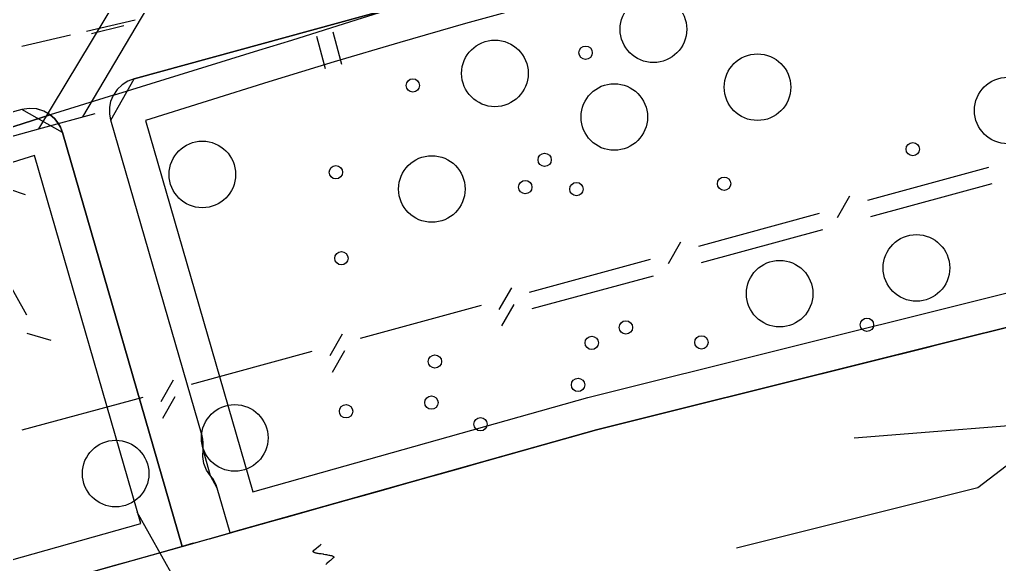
# Model space of a CAD drawing. Header units: metres. Extents: x 16996 to 17837, y 14166 to 14459.
# Drawn here: x 17516.14 to 17545.58, y 14341.99 to 14358.34 of the extents above; entities that cross this region are included whole.
import ezdxf

# ---------------------------------------------------------------- set-up
doc = ezdxf.new("R2010")
doc.units = ezdxf.units.M
for name, color, linetype in [('CURB', 7, 'Continuous'), ('ELECTR_CABLE', 7, 'Continuous'), ('ELECTR_CABLE_COMM', 7, 'Continuous'), ('GAS', 7, 'Continuous'), ('GRASS', 7, 'Continuous'), ('ROAD', 7, 'Continuous'), ('SEWER', 7, 'Continuous'), ('SIDEWALK_PATH', 7, 'Continuous'), ('TREE', 3, 'Continuous')]:
    doc.layers.add(name, color=color, linetype=linetype)

# ---------------------------------------------------------------- blocks, each defined once
blk = doc.blocks.new('СИРЕНЬ_ОБЫКНОВЕННАЯ')
blk.add_circle((0, 0), 0.2)
blk = doc.blocks.new('СНЕЖНОЯГОДНИК_MAGIC_BERRY')
blk.add_circle((0, 0), 0.2)
blk = doc.blocks.new('СПИРЕЯ_GREFSHEIM')
blk.add_circle((0, 0), 0.2)
blk = doc.blocks.new('СПИРЕЯ_БУМАЛЬДА')
blk.add_circle((0, 0), 0.2)
blk = doc.blocks.new('СПИРЕЯ_ALBA')
blk.add_circle((0, 0), 0.2)
blk = doc.blocks.new('ВЕЙНИК_КАРЛ_ФЕСТЕР')
blk.add_circle((0, 0), 0.2)
blk = doc.blocks.new('БРУННЕРА_МИСТЕР_МОРС')
blk.add_circle((0, 0), 0.2)
blk = doc.blocks.new('ХОСТА_BARBARA_ANN')
blk.add_circle((0, 0), 0.2)

msp = doc.modelspace()

# ---------------------------------------------------------------- linework, layer by layer
at = {"layer": 'CURB'}
for points in [[(17521.844, 14342.756), (17522.52, 14342.946), (17522.468, 14342.932), (17522.08, 14344.275), (17521.882, 14344.644), (17521.654, 14345.432), (17521.624, 14345.85), (17518.885, 14355.325), (17519.582, 14356.567), (17553.917, 14365.971), (17555.423, 14366.382), (17557.788, 14366.039), (17568.846, 14359.204)], [(17516.054, 14341.129), (17516.73, 14341.319), (17517.212, 14341.454), (17517.888, 14341.644), (17518.37, 14341.78), (17519.046, 14341.97), (17519.528, 14342.105), (17520.204, 14342.295), (17520.686, 14342.431), (17521.362, 14342.621), (17521.024, 14342.526), (17517.431, 14354.956), (17516.206, 14355.642), (17509.048, 14353.682)], [(17523.002, 14343.082), (17523.678, 14343.272), (17524.16, 14343.407), (17524.836, 14343.597), (17525.318, 14343.733), (17525.994, 14343.923), (17526.476, 14344.058), (17527.153, 14344.248), (17527.634, 14344.384), (17528.311, 14344.574), (17528.792, 14344.709), (17529.469, 14344.899), (17529.95, 14345.035), (17530.627, 14345.225), (17531.108, 14345.36), (17531.785, 14345.551), (17532.266, 14345.686), (17532.943, 14345.876), (17533.424, 14346.011), (17533.476, 14346.026), (17534.106, 14346.183), (17534.591, 14346.304), (17535.273, 14346.474), (17535.758, 14346.595), (17536.44, 14346.765), (17536.925, 14346.886), (17537.607, 14347.056), (17538.092, 14347.177), (17538.774, 14347.347), (17539.259, 14347.468), (17539.941, 14347.638), (17540.426, 14347.759), (17541.109, 14347.929), (17541.594, 14348.05), (17542.276, 14348.22), (17542.761, 14348.341), (17543.443, 14348.512), (17543.928, 14348.633), (17544.61, 14348.803), (17545.095, 14348.924), (17545.777, 14349.094)]]:
    msp.add_lwpolyline(points, dxfattribs=at)
at = {"layer": 'ELECTR_CABLE'}
for points in [[(17525.272, 14342.29), (17525.257, 14342.292), (17525.206, 14342.298), (17525.183, 14342.301), (17525.149, 14342.306), (17525.112, 14342.312), (17525.086, 14342.317), (17525.061, 14342.322), (17525.043, 14342.326), (17525.025, 14342.331), (17525.014, 14342.334), (17525.004, 14342.338), (17524.996, 14342.341), (17524.993, 14342.343), (17524.989, 14342.344), (17524.984, 14342.347), (17524.98, 14342.35), (17524.977, 14342.351), (17524.975, 14342.353), (17524.972, 14342.356), (17524.969, 14342.358), (17524.968, 14342.36), (17524.967, 14342.361), (17524.966, 14342.363), (17524.965, 14342.364), (17524.964, 14342.366), (17524.964, 14342.367), (17524.963, 14342.369), (17524.963, 14342.371), (17524.963, 14342.372), (17524.963, 14342.373), (17524.963, 14342.374), (17524.963, 14342.375), (17524.963, 14342.377), (17524.963, 14342.378), (17524.963, 14342.38), (17524.964, 14342.382), (17524.965, 14342.383), (17524.965, 14342.384), (17524.966, 14342.386), (17524.967, 14342.387), (17524.967, 14342.389), (17524.968, 14342.39), (17524.97, 14342.392), (17524.972, 14342.394), (17524.974, 14342.397), (17524.977, 14342.4), (17524.98, 14342.403), (17524.987, 14342.408), (17525.062, 14342.474), (17525.087, 14342.495), (17525.171, 14342.566), (17525.203, 14342.594)], [(17525.272, 14342.29), (17525.287, 14342.288), (17525.338, 14342.281), (17525.36, 14342.278), (17525.395, 14342.273), (17525.432, 14342.267), (17525.458, 14342.262), (17525.483, 14342.257), (17525.501, 14342.253), (17525.519, 14342.248), (17525.53, 14342.245), (17525.54, 14342.241), (17525.548, 14342.238), (17525.551, 14342.237), (17525.554, 14342.235), (17525.56, 14342.232), (17525.564, 14342.23), (17525.567, 14342.228), (17525.569, 14342.226), (17525.572, 14342.224), (17525.575, 14342.221), (17525.576, 14342.219), (17525.577, 14342.218), (17525.578, 14342.216), (17525.579, 14342.215), (17525.58, 14342.214), (17525.58, 14342.212), (17525.581, 14342.21), (17525.581, 14342.208), (17525.581, 14342.207), (17525.581, 14342.206), (17525.581, 14342.205), (17525.581, 14342.204), (17525.581, 14342.203), (17525.581, 14342.201), (17525.581, 14342.199), (17525.58, 14342.197), (17525.579, 14342.196), (17525.579, 14342.195), (17525.578, 14342.194), (17525.577, 14342.192), (17525.577, 14342.191), (17525.576, 14342.19), (17525.574, 14342.187), (17525.572, 14342.185), (17525.57, 14342.182), (17525.567, 14342.179), (17525.564, 14342.176), (17525.557, 14342.171), (17525.482, 14342.106), (17525.457, 14342.084), (17525.373, 14342.013), (17525.341, 14341.985)]]:
    msp.add_lwpolyline(points, dxfattribs=at)
at = {"layer": 'ELECTR_CABLE_COMM'}
for points in [[(17541.629, 14352.923), (17545.263, 14353.91)], [(17541.725, 14352.431), (17545.368, 14353.42)], [(17514.498, 14352.779), (17516.35, 14349.478)], [(17540.719, 14352.401), (17541.091, 14353.051)], [(17536.548, 14351.542), (17540.181, 14352.529)], [(17536.633, 14351.047), (17540.277, 14352.037)], [(17535.638, 14351.021), (17536.01, 14351.671)], [(17531.467, 14350.162), (17535.1, 14351.149)], [(17531.542, 14349.664), (17535.186, 14350.654)], [(17530.557, 14349.64), (17530.929, 14350.291)], [(17526.385, 14348.782), (17530.019, 14349.769)], [(17530.632, 14349.143), (17531.005, 14349.793)], [(17516.356, 14348.925), (17517.078, 14348.722)], [(17525.475, 14348.26), (17525.848, 14348.91)], [(17521.304, 14347.401), (17524.938, 14348.388)], [(17525.541, 14347.759), (17525.913, 14348.41)], [(17520.394, 14346.879), (17520.767, 14347.53)], [(17516.223, 14346.021), (17519.857, 14347.008)], [(17520.45, 14346.376), (17520.822, 14347.027)], [(17519.669, 14343.56), (17521.521, 14340.259)]]:
    msp.add_lwpolyline(points, dxfattribs=at)
at = {"layer": 'GAS'}
for points in [[(17518.042, 14355.421), (17525.313, 14367.696), (17523.248, 14375.93)], [(17516.724, 14355.062), (17523.934, 14367.02), (17522.096, 14374.346)], [(17519.276, 14358.157), (17518.306, 14357.913)], [(17525.339, 14356.868), (17525.079, 14357.834)], [(17525.822, 14356.998), (17525.562, 14357.964)], [(17516.724, 14355.062), (17518.413, 14355.522)], [(17514.905, 14354.567), (17516.724, 14355.062)], [(17515.356, 14353.408), (17516.306, 14353.095)]]:
    msp.add_lwpolyline(points, dxfattribs=at)
at = {"layer": 'GRASS'}
for points in [[(17527.273, 14358.66), (17539.148, 14361.797), (17549.04, 14364.41), (17551.648, 14365.166), (17556.201, 14366.487), (17556.004, 14366.48), (17555.808, 14366.46), (17555.614, 14366.427), (17555.423, 14366.382), (17555.046, 14366.279), (17554.67, 14366.177), (17554.294, 14366.074), (17553.917, 14365.971), (17519.582, 14356.567), (17519.391, 14356.493), (17519.221, 14356.383), (17519.077, 14356.241), (17518.963, 14356.072), (17523.332, 14357.426), (17524.318, 14357.73), (17525.304, 14358.036), (17526.289, 14358.347)], [(17570.318, 14356.582), (17569.908, 14357.889), (17569.438, 14357.955), (17568.982, 14358.076), (17568.543, 14358.249), (17568.126, 14358.474), (17557.453, 14365.071), (17557.084, 14365.249), (17556.692, 14365.348), (17556.287, 14365.366), (17555.883, 14365.301), (17531.521, 14358.764), (17529.54, 14358.222), (17527.564, 14357.659), (17525.594, 14357.075), (17523.63, 14356.472), (17519.93, 14355.313), (17523.153, 14344.163), (17533.22, 14346.993), (17556.577, 14352.818), (17569.263, 14356.279)], [(17517.066, 14355.481), (17514.083, 14354.53), (17512.004, 14353.79), (17511.05, 14353.45), (17482.59, 14344.57), (17482.452, 14344.524), (17482.367, 14344.348), (17482.319, 14344.161), (17482.308, 14343.967), (17482.334, 14343.774), (17484.933, 14332.906), (17491.05, 14334.54), (17513.96, 14340.54), (17521.024, 14342.526), (17517.431, 14354.956), (17517.373, 14355.108), (17517.292, 14355.248), (17517.189, 14355.373)], [(17516.589, 14354.267), (17490.832, 14346.202), (17488.959, 14345.626), (17487.08, 14345.068), (17485.196, 14344.528), (17483.307, 14344.006), (17485.667, 14334.137), (17490.794, 14335.507), (17513.698, 14341.505), (17519.784, 14343.216)]]:
    msp.add_lwpolyline(points, close=True, dxfattribs=at)
for points in [[(17556.83, 14351.85), (17533.476, 14346.026), (17522.468, 14342.932), (17522.08, 14344.275), (17522.045, 14344.375), (17522, 14344.47), (17521.946, 14344.56), (17521.882, 14344.644), (17521.762, 14344.819), (17521.683, 14345.014), (17521.647, 14345.22), (17521.654, 14345.432), (17521.663, 14345.537), (17521.661, 14345.642), (17521.648, 14345.747), (17521.624, 14345.85), (17518.885, 14355.325), (17518.85, 14355.515), (17518.851, 14355.706), (17518.889, 14355.893), (17518.963, 14356.072), (17523.332, 14357.426), (17524.318, 14357.73), (17525.304, 14358.036), (17526.289, 14358.347)], [(17514.083, 14354.53), (17517.066, 14355.481), (17516.871, 14355.594), (17516.657, 14355.66), (17516.434, 14355.677), (17516.21, 14355.644), (17509.234, 14353.733)]]:
    msp.add_lwpolyline(points, dxfattribs=at)
at = {"layer": 'ROAD'}
msp.add_lwpolyline([(17513.961, 14340.54), (17533.476, 14346.026), (17533.477, 14346.026), (17556.83, 14351.85)], dxfattribs=at)
at = {"layer": 'SEWER'}
for points in [[(17519.617, 14358.324), (17518.155, 14357.987)], [(17517.668, 14357.875), (17516.206, 14357.539)], [(17548, 14346.63), (17544.933, 14344.28), (17537.684, 14342.475)], [(17541.225, 14345.786), (17548, 14346.329)]]:
    msp.add_lwpolyline(points, dxfattribs=at)
at = {"layer": 'SIDEWALK_PATH'}
msp.add_lwpolyline([(17553.917, 14365.971), (17519.582, 14356.567), (17519.391, 14356.493), (17519.221, 14356.383), (17519.077, 14356.241), (17518.963, 14356.071), (17517.066, 14355.481), (17516.87, 14355.595), (17516.655, 14355.661), (17516.431, 14355.677), (17516.206, 14355.642), (17509.234, 14353.733)], dxfattribs=at)
msp.add_lwpolyline([(17521.654, 14345.432), (17521.663, 14345.537), (17521.661, 14345.642), (17521.648, 14345.747), (17521.624, 14345.85), (17518.885, 14355.325), (17518.85, 14355.515), (17518.851, 14355.706), (17518.889, 14355.893), (17518.963, 14356.071), (17517.066, 14355.481), (17517.189, 14355.373), (17517.292, 14355.248), (17517.373, 14355.108), (17517.431, 14354.956), (17521.024, 14342.526), (17522.468, 14342.932), (17522.08, 14344.275), (17522.045, 14344.375), (17522, 14344.47), (17521.946, 14344.56), (17521.882, 14344.644), (17521.762, 14344.819), (17521.683, 14345.014), (17521.647, 14345.22)], close=True, dxfattribs=at)
at = {"layer": 'TREE'}
for centre in [(17535.188, 14358.052), (17530.425, 14356.728), (17538.314, 14356.313), (17545.835, 14355.614), (17534.012, 14355.418), (17521.634, 14353.693), (17528.53, 14353.256), (17543.091, 14350.887), (17538.981, 14350.114), (17522.607, 14345.784), (17519.028, 14344.711)]:
    msp.add_circle(centre, 1, dxfattribs=at)

# ---------------------------------------------------------------- block references
at = {"layer": 'BUSH'}
for name, p in [('ВЕЙНИК_КАРЛ_ФЕСТЕР', (17533.151, 14357.349)), ('СПИРЕЯ_БУМАЛЬДА', (17527.959, 14356.365)), ('ВЕЙНИК_КАРЛ_ФЕСТЕР', (17542.981, 14354.453)), ('СПИРЕЯ_ALBA', (17531.92, 14354.132)), ('СПИРЕЯ_ALBA', (17525.646, 14353.759)), ('ХОСТА_BARBARA_ANN', (17531.338, 14353.314)), ('СНЕЖНОЯГОДНИК_MAGIC_BERRY', (17532.875, 14353.254)), ('СПИРЕЯ_ALBA', (17537.31, 14353.416)), ('БРУННЕРА_МИСТЕР_МОРС', (17525.812, 14351.176)), ('СПИРЕЯ_ALBA', (17534.361, 14349.1)), ('СНЕЖНОЯГОДНИК_MAGIC_BERRY', (17541.605, 14349.179)), ('БРУННЕРА_МИСТЕР_МОРС', (17533.334, 14348.636)), ('СПИРЕЯ_ALBA', (17536.63, 14348.652)), ('БРУННЕРА_МИСТЕР_МОРС', (17528.623, 14348.077)), ('СПИРЕЯ_GREFSHEIM', (17532.922, 14347.375)), ('СНЕЖНОЯГОДНИК_MAGIC_BERRY', (17528.516, 14346.842)), ('СИРЕНЬ_ОБЫКНОВЕННАЯ', (17525.951, 14346.582)), ('СНЕЖНОЯГОДНИК_MAGIC_BERRY', (17529.991, 14346.193))]:
    msp.add_blockref(name, p, dxfattribs=at)

doc.saveas('drawing.dxf')
